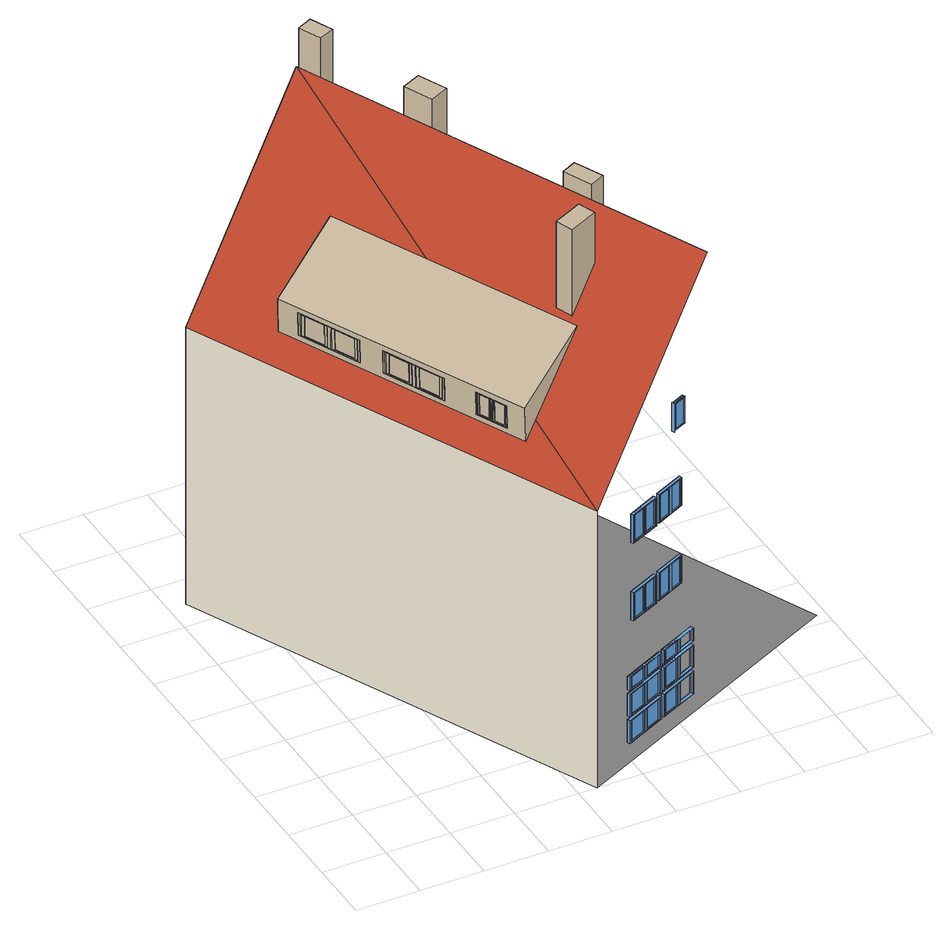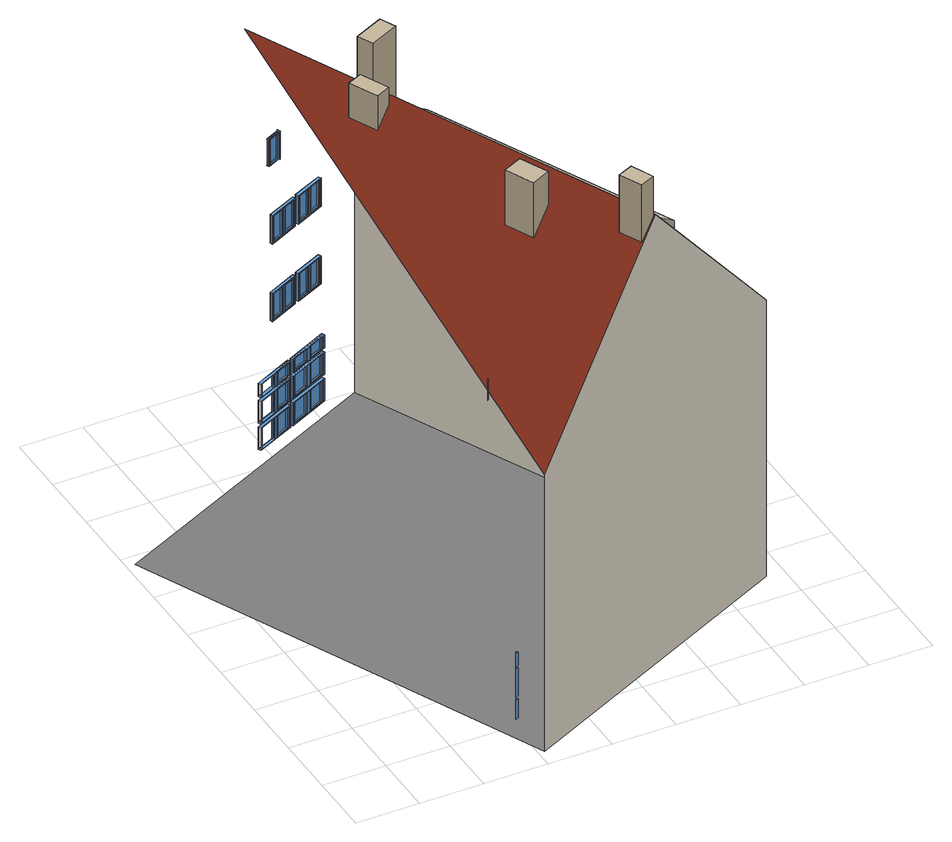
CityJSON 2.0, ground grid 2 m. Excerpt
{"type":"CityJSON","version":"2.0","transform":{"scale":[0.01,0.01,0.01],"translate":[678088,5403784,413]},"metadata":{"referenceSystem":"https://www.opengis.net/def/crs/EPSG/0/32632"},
"CityObjects":{
"building1":{"type":"Building","attributes":{"dataAvailable":"Sufficient","measuredHeight":16.65},"children":["building1-1","building1-2","building1-3","building1-4","building1-5"],"geometry":[{"type":"MultiSurface","lod":"3","boundaries":[[[0,1,2,3]],[[3,2,4]],[[5,6,7,8]],[[9,10,11,12]],[[13,14,15,16]],[[17,18,19,20]],[[21,22,23,24]],[[25,26,27,28]],[[29,30,31,32]],[[33,34,35,36]],[[37,38,39,40]],[[41,42,43,44]],[[45,46,47,48]],[[49,50,51,52]],[[53,54,55,56]],[[57,58,59,60]],[[61,62,63,64]],[[65,66,67,68]],[[69,70,71,72]],[[73,74,75,76]],[[77,78,79,80]],[[81,82,83,84]],[[20,19,85,86]],[[87,88,18,17]],[[24,23,89,90]],[[91,92,22,21]],[[28,27,93,94]],[[95,96,26,25]],[[87,17,20,86],[97,98,42,43]],[[91,21,24,90],[99,100,46,47]],[[95,25,28,94],[101,102,50,51]],[[44,43,97,103]],[[104,98,42,41]],[[48,47,99,105]],[[106,100,46,45]],[[52,51,101,107]],[[108,102,50,49]],[[109,31,30,110],[104,41,44,103]],[[111,35,34,112],[106,45,48,105]],[[113,39,38,114],[108,49,52,107]],[[103,104,41,44]],[[105,106,45,48]],[[107,108,49,52]],[[115,110,30,29]],[[32,31,109,116]],[[117,112,34,33]],[[36,35,111,118]],[[119,114,38,37]],[[40,39,113,120]],[[64,63,121,122]],[[123,124,62,61]],[[68,67,125,126]],[[127,128,66,65]],[[123,61,64,122],[129,130,78,79]],[[127,65,68,126],[131,132,82,83]],[[80,79,129,133]],[[134,130,78,77]],[[84,83,131,135]],[[136,132,82,81]],[[133,134,77,80]],[[135,136,81,84]],[[137,71,70,138],[134,77,80,133]],[[139,75,74,140],[136,81,84,135]],[[141,138,70,69]],[[72,71,137,142]],[[143,140,74,73]],[[76,75,139,144]],[[133,129,130,134]],[[135,131,132,136]],[[103,97,98,104]],[[105,99,100,106]],[[107,101,102,108]],[[121,124,123,122]],[[125,128,127,126]],[[142,137,138,141]],[[144,139,140,143]],[[145,146,124,121]],[[147,148,128,125]],[[149,53,56,150],[62,124,146,151,152,145,121,63]],[[153,57,60,154],[66,128,148,155,156,147,125,67]],[[85,88,87,86]],[[89,92,91,90]],[[93,96,95,94]],[[157,150,56,55]],[[54,53,149,158]],[[159,154,60,59]],[[58,57,153,160]],[[116,109,110,115]],[[118,111,112,117]],[[120,113,114,119]],[[158,54,55,157],[161,162,163,141,69,72,142,164]],[[160,58,59,159],[165,166,167,143,73,76,144,168]],[[164,142,141,163]],[[168,144,143,167]],[[146,145,169,170]],[[148,147,171,172]],[[173,174,88,85]],[[175,176,92,89]],[[177,178,96,93]],[[179,5,8,180],[18,88,174,181,182,173,85,19]],[[183,9,12,184],[22,92,176,185,186,175,89,23]],[[187,13,16,188],[26,96,178,189,190,177,93,27]],[[163,191,192,164]],[[167,193,194,168]],[[6,5,179,195]],[[196,180,8,7]],[[10,9,183,197]],[[198,184,12,11]],[[14,13,187,199]],[[200,188,16,15]],[[201,116,115,202]],[[203,118,117,204]],[[205,120,119,206]],[[195,6,7,196],[207,208,202,115,29,32,116,201]],[[197,10,11,198],[209,210,204,117,33,36,118,203]],[[199,14,15,200],[211,212,206,119,37,40,120,205]],[[174,173,213,214]],[[176,175,215,216]],[[178,177,217,218]],[[202,219,220,201]],[[204,221,222,203]],[[206,223,224,205]],[[225,226,227,228]],[[229,230,231,232]],[[233,234,235,236]],[[237,238,239,240]],[[241,242,243,244]],[[245,151,146,170]],[[246,155,148,172]],[[169,145,152,247]],[[171,147,156,248]],[[247,245,170,169],[249,250,227,226]],[[248,246,172,171],[251,252,231,230]],[[228,227,250,253]],[[232,231,252,254]],[[228,225,255,253]],[[232,229,256,254]],[[192,191,257,258],[228,225,255,253]],[[194,193,259,260],[232,229,256,254]],[[162,257,191,163]],[[164,192,258,161]],[[166,259,193,167]],[[168,194,260,165]],[[213,173,182,261]],[[262,181,174,214]],[[215,175,186,263]],[[264,185,176,216]],[[217,177,190,265]],[[266,189,178,218]],[[261,262,214,213],[267,268,235,234]],[[263,264,216,215],[269,270,239,238]],[[265,266,218,217],[271,272,243,242]],[[236,235,268,273]],[[240,239,270,274]],[[244,243,272,275]],[[220,219,276,277],[236,233,278,273]],[[222,221,279,280],[240,237,281,274]],[[224,223,282,283],[244,241,284,275]],[[236,233,278,273]],[[240,237,281,274]],[[244,241,284,275]],[[208,276,219,202]],[[210,279,221,204]],[[212,282,223,206]],[[201,220,277,207]],[[203,222,280,209]],[[205,224,283,211]],[[247,152,151,245]],[[248,156,155,246]],[[161,258,257,162]],[[165,260,259,166]],[[285,4,2]],[[150,157,158,149]],[[154,159,160,153]],[[286,287,288,289]],[[290,291,292,293]],[[294,295,296,297]],[[298,299,300,301]],[[261,182,181,262]],[[263,186,185,264]],[[265,190,189,266]],[[302,303,304,305]],[[306,307,308,309]],[[207,277,276,208]],[[209,280,279,210]],[[211,283,282,212]],[[310,311,312,313]],[[314,315,316,317]],[[180,196,195,179]],[[184,198,197,183]],[[188,200,199,187]],[[0,3,4,318,319]],[[320,321,322,323]],[[324,325,326,327]],[[328,329,330,331]],[[332,333,295,294]],[[334,335,299,298]],[[297,296,336,337]],[[301,300,338,339]],[[332,294,297,337],[340,341,311,312]],[[334,298,301,339],[342,343,315,316]],[[313,312,340,344]],[[345,341,311,310]],[[317,316,342,346]],[[347,343,315,314]],[[348,349,350,351]],[[352,353,354,355]],[[356,357,358,359]],[[344,345,310,313]],[[346,347,314,317]],[[360,304,303,361],[345,310,313,344]],[[362,308,307,363],[347,314,317,346]],[[364,361,303,302]],[[305,304,360,365]],[[366,363,307,306]],[[309,308,362,367]],[[368,369,370,371]],[[372,373,374,375]],[[376,377,378,379]],[[380,381,382,383]],[[384,385,386,387]],[[388,389,390,391]],[[344,340,341,345]],[[346,342,343,347]],[[336,333,332,337]],[[338,335,334,339]],[[365,360,361,364]],[[367,362,363,366]],[[392,393,333,336]],[[394,395,335,338]],[[396,286,289,397],[295,333,393,398,399,392,336,296]],[[400,290,293,401],[299,335,395,402,403,394,338,300]],[[404,397,289,288]],[[287,286,396,405]],[[406,401,293,292]],[[291,290,400,407]],[[408,365,364,409]],[[405,287,288,404],[410,411,409,364,302,305,365,408]],[[412,367,366,413]],[[407,291,292,406],[414,415,413,366,306,309,367,412]],[[393,392,416,417]],[[395,394,418,419]],[[409,420,421,408]],[[413,422,423,412]],[[351,350,424,425]],[[426,427,349,348]],[[355,354,428,429]],[[430,431,353,352]],[[359,358,432,433]],[[434,435,357,356]],[[426,348,351,425],[436,437,381,382]],[[430,352,355,429],[438,439,385,386]],[[434,356,359,433],[440,441,389,390]],[[383,382,436,442]],[[443,437,381,380]],[[387,386,438,444]],[[445,439,385,384]],[[391,390,440,446]],[[447,441,389,388]],[[448,370,369,449],[443,380,383,442]],[[450,374,373,451],[445,384,387,444]],[[452,378,377,453],[447,388,391,446]],[[442,443,380,383]],[[444,445,384,387]],[[446,447,388,391]],[[454,449,369,368]],[[455,451,373,372]],[[456,453,377,376]],[[371,370,448,457]],[[375,374,450,458]],[[379,378,452,459]],[[460,461,462,463]],[[464,465,466,467]],[[468,469,470,471]],[[472,473,474,475]],[[476,477,478,479]],[[480,398,393,417]],[[416,392,399,481]],[[482,402,395,419]],[[418,394,403,483]],[[481,480,417,416],[484,485,462,461]],[[483,482,419,418],[486,487,466,465]],[[463,462,485,488]],[[467,466,487,489]],[[463,460,490,488]],[[467,464,491,489]],[[421,420,492,493],[463,460,490,488]],[[423,422,494,495],[467,464,491,489]],[[411,492,420,409]],[[408,421,493,410]],[[415,494,422,413]],[[412,423,495,414]],[[442,436,437,443]],[[444,438,439,445]],[[446,440,441,447]],[[496,497,498,499]],[[424,427,426,425]],[[428,431,430,429]],[[432,435,434,433]],[[457,448,449,454]],[[458,450,451,455]],[[459,452,453,456]],[[500,320,323,501],[349,427,502,503,504,505,424,350]],[[505,502,427,424]],[[506,324,327,507],[353,431,508,509,510,511,428,354]],[[511,508,431,428]],[[512,328,331,513],[357,435,514,515,516,517,432,358]],[[517,514,435,432]],[[321,320,500,518]],[[519,501,323,322]],[[325,324,506,520]],[[521,507,327,326]],[[329,328,512,522]],[[523,513,331,330]],[[518,321,322,519],[524,525,526,454,368,371,457,527]],[[527,457,454,526]],[[520,325,326,521],[528,529,530,455,372,375,458,531]],[[531,458,455,530]],[[522,329,330,523],[532,533,534,456,376,379,459,535]],[[535,459,456,534]],[[502,505,536,537]],[[508,511,538,539]],[[514,517,540,541]],[[526,542,543,527]],[[530,544,545,531]],[[534,546,547,535]],[[548,549,473,472]],[[475,474,550,551]],[[548,472,475,551],[552,553,497,498]],[[554,553,497,496]],[[499,498,552,555]],[[555,554,496,499]],[[556,478,477,557],[554,496,499,555]],[[558,557,477,476]],[[479,478,556,559]],[[481,399,398,480]],[[483,403,402,482]],[[410,493,492,411]],[[414,495,494,415]],[[560,561,562,563]],[[564,565,566,567]],[[568,569,570,571]],[[397,404,405,396]],[[401,406,407,400]],[[555,552,553,554]],[[550,549,548,551]],[[572,1,0,319]],[[4,285,318]],[[573,574,575,576]],[[577,578,579,580]],[[581,582,583,584]],[[585,586,587,588]],[[589,590,591,592]],[[593,594,595,596]],[[597,598,599,600]]],"semantics":{"surfaces":[{"type":"WallSurface","klumMaterialClass":"Plaster","klumMaterialIndex":"I202","materialUncertainty":0.3},{"type":"RoofSurface","klumMaterialClass":"Ceramic","klumMaterialIndex":"D201","materialUncertainty":0.3},{"type":"Window","frameKlumMaterialClass":"Wood","frameKlumMaterialIndex":"L001","paneMaterialClass":"Glass"},{"type":"Window","@cityeditor:layer":"Unclassified.LoD3","frameKlumMaterialClass":"Wood","frameKlumMaterialIndex":"L101","paneMaterialClass":"Glass","frameMaterialUncertainty":0.5},{"type":"WallSurface"},{"type":"GroundSurface"}],"values":[0,1,2,2,2,2,2,2,2,2,2,2,2,2,3,3,3,3,3,3,3,3,2,2,2,2,2,2,2,2,2,2,2,2,2,2,2,2,2,2,2,2,2,2,2,2,2,2,2,3,3,3,3,3,3,3,3,3,3,3,3,3,3,3,3,3,3,3,3,2,2,2,3,3,3,3,3,3,3,3,2,2,2,3,3,3,3,2,2,2,3,3,3,3,3,3,2,2,2,2,2,2,3,3,2,2,2,2,2,2,2,2,2,2,2,2,2,2,2,2,2,2,3,3,2,2,2,3,3,3,3,3,3,3,3,3,3,3,3,3,3,3,3,2,2,2,2,2,2,2,2,2,2,2,2,2,2,2,2,2,2,2,2,2,2,2,2,3,3,3,3,1,3,3,3,3,3,3,2,2,2,3,3,2,2,2,3,3,2,2,2,4,2,2,2,3,3,3,3,3,3,3,3,3,3,2,2,2,3,3,3,3,3,3,3,3,2,2,2,2,2,2,3,3,3,3,3,3,3,3,3,3,3,3,3,3,3,3,3,3,3,3,3,3,2,2,2,2,2,2,2,2,2,2,2,2,2,2,2,2,2,2,2,2,2,2,2,2,2,2,2,3,3,3,3,3,3,3,3,3,3,3,3,3,3,3,3,3,3,3,3,3,2,2,2,3,2,2,2,2,2,2,2,2,2,2,2,2,2,2,2,2,2,2,2,2,2,2,2,2,2,2,2,2,2,2,3,3,3,3,3,3,3,3,3,3,3,3,3,2,2,2,3,3,3,3,5,1,3,2,2,2,2,2,2]}}]},
"building1-1":{"type":"BuildingInstallation","attributes":{"relationToConstruction":"outside"},"parents":["building1"],"geometry":[{"type":"MultiSurface","lod":"3","boundaries":[[[601,602,603]],[[604,605,606]],[[606,603,602,604],[607,608,609,610],[611,612,613,614],[615,616,617,618]],[[605,601,603,606]],[[619,620,621,622]],[[623,624,625,626]],[[627,628,629,630],[621,620,623,631,632,624,633,634]],[[612,611,614,613],[635,636,637,638,639,640,641,642]],[[638,643,644,639]],[[630,613,612,627]],[[645,646,647,648]],[[649,650,651,652]],[[653,634,633,654]],[[655,656,657,658]],[[628,611,614,629]],[[641,659,643,638]],[[633,620,619,654]],[[660,632,631,661]],[[649,662,663,652]],[[648,647,656,655]],[[658,657,646,645]],[[613,630,629,614]],[[625,624,632,660]],[[639,644,664,640]],[[637,665,666,642]],[[648,655,658,645]],[[642,641,638,637]],[[622,621,634,653]],[[640,664,659,641]],[[660,661,626,625],[667,651,650,668]],[[642,666,669,635]],[[635,669,670,636]],[[662,668,650,649]],[[611,628,627,612]],[[666,665,670,669],[649,662,663,652]],[[661,631,623,626]],[[619,622,653,654],[647,656,657,646]],[[659,664,644,643],[655,658,645,648]],[[624,623,620,633]],[[636,670,665,637]],[[671,672,673,674]],[[675,617,616,676]],[[673,677,678,674]],[[679,680,681,682]],[[683,684,685,686]],[[618,617,616,615],[687,688,689,682,690,691,679,692]],[[693,694,695,696]],[[697,698,699,700]],[[678,677,701,702]],[[703,675,676,704],[701,677,683,705,706,684,673,672]],[[704,615,618,703]],[[682,681,707,690]],[[696,708,709,693]],[[710,711,686,685],[712,699,698,713]],[[688,714,715,689]],[[690,707,716,691]],[[692,717,718,687]],[[702,701,672,671]],[[680,716,707,681],[708,709,693,696]],[[678,702,671,674],[695,719,720,694]],[[721,713,698,697]],[[615,704,676,616]],[[709,720,694,693]],[[689,715,717,692]],[[684,683,677,673]],[[691,716,680,679]],[[711,705,683,686]],[[617,675,703,618]],[[696,695,719,708]],[[710,706,705,711]],[[687,718,714,688]],[[708,719,720,709]],[[697,721,722,700]],[[692,679,682,689]],[[685,684,706,710]],[[717,715,714,718],[697,721,722,700]],[[723,724,725,726]],[[727,608,607,728]],[[729,730,731,732]],[[733,734,735,736]],[[737,738,739,740]],[[607,610,609,608],[741,742,743,729,732,744,745,746]],[[747,748,749,750]],[[751,752,753,754]],[[728,755,756,727],[753,752,747,757,758,748,739,738]],[[754,753,738,737]],[[749,748,758,759]],[[746,745,729,743]],[[760,757,747,750]],[[761,762,763,764],[723,765,766,726]],[[742,763,762,743]],[[732,731,767,744]],[[768,767,731,730],[769,770,733,736]],[[751,754,737,740],[735,771,772,734]],[[610,755,728,607]],[[748,747,752,739]],[[746,761,764,741]],[[743,762,761,746]],[[736,769,770,733]],[[608,727,756,609]],[[741,764,763,742]],[[744,767,768,745]],[[736,735,771,769]],[[770,772,734,733]],[[745,768,730,729]],[[723,765,766,726]],[[759,760,750,749],[773,725,724,774]],[[769,771,772,770]],[[755,610,609,756]],[[739,752,751,740]],[[765,774,724,723]],[[759,758,757,760]]]}]},
"building1-2":{"type":"BuildingInstallation","attributes":{"@cityeditor:layer":"Unclassified.LoD3","materialUncertainty":1,"relationToConstruction":"outside"},"parents":["building1"],"geometry":[{"type":"MultiSurface","lod":"3","boundaries":[[[775,776,777,778]],[[779,780,781,782]],[[782,775,778,779]],[[776,781,780,777]],[[776,775,782,781]]]}]},
"building1-3":{"type":"BuildingInstallation","attributes":{"@cityeditor:layer":"Unclassified.LoD3","materialUncertainty":1,"relationToConstruction":"outside"},"parents":["building1"],"geometry":[{"type":"MultiSurface","lod":"3","boundaries":[[[783,784,785,786]],[[787,788,785,784]],[[784,783,789,787]],[[789,790,788,787]],[[788,790,786,785]],[[783,786,790,789]]]}]},
"building1-4":{"type":"BuildingInstallation","attributes":{"@cityeditor:layer":"Unclassified.LoD3","materialUncertainty":1,"relationToConstruction":"outside"},"parents":["building1"],"geometry":[{"type":"MultiSurface","lod":"3","boundaries":[[[791,792,793,794]],[[795,796,793,792]],[[791,794,797,798]],[[792,791,798,795]],[[798,797,796,795]],[[796,797,794,793]]]}]},
"building1-5":{"type":"BuildingInstallation","attributes":{"@cityeditor:layer":"Unclassified.LoD3","materialUncertainty":1,"relationToConstruction":"outside"},"parents":["building1"],"geometry":[{"type":"MultiSurface","lod":"3","boundaries":[[[799,800,801,802]],[[803,804,801,800]],[[799,802,805,806]],[[800,799,806,803]],[[806,805,804,803]],[[804,805,802,801]]]}]}
},
"vertices":[
[55,1296,59],[659,1,59],[659,1,1001],[55,1296,1001],[518,1520,1591],[791,75,199],[796,66,199],[796,66,121],[791,75,121],[791,75,289],[796,66,289],[796,66,212],[791,75,212],[791,75,347],[796,66,347],[796,66,302],[791,75,302],[798,75,196],[797,77,196],[797,77,124],[798,75,124],[798,75,287],[797,77,287],[797,77,215],[798,75,215],[798,75,346],[797,77,346],[797,77,303],[798,75,303],[801,68,124],[800,71,124],[800,71,196],[801,68,196],[801,68,215],[800,71,215],[800,71,287],[801,68,287],[801,68,303],[800,71,303],[800,71,346],[801,68,346],[807,74,127],[805,79,127],[805,79,193],[807,74,193],[807,74,218],[805,79,218],[805,79,284],[807,74,284],[807,74,305],[805,79,305],[805,79,344],[807,74,344],[806,82,626],[811,73,626],[811,73,530],[806,82,530],[806,82,891],[811,73,891],[811,73,794],[806,82,794],[811,82,623],[810,84,623],[810,84,533],[811,82,533],[811,82,888],[810,84,888],[810,84,797],[811,82,797],[815,75,533],[814,77,533],[814,77,623],[815,75,623],[815,75,797],[814,77,797],[814,77,888],[815,75,888],[819,79,537],[816,84,537],[816,84,619],[819,79,619],[819,79,801],[816,84,801],[816,84,884],[819,79,884],[853,104,124],[854,102,124],[854,102,196],[853,104,196],[853,104,215],[854,102,215],[854,102,287],[853,104,287],[853,104,303],[854,102,303],[854,102,346],[853,104,346],[847,99,193],[847,99,127],[847,99,284],[847,99,218],[847,99,344],[847,99,305],[849,94,193],[849,94,127],[849,94,284],[849,94,218],[849,94,344],[849,94,305],[856,97,196],[856,97,124],[856,97,287],[856,97,215],[856,97,346],[856,97,303],[858,95,124],[858,95,196],[858,95,215],[858,95,287],[858,95,303],[858,95,346],[851,103,533],[852,101,533],[852,101,623],[851,103,623],[851,103,797],[852,101,797],[852,101,888],[851,103,888],[847,98,619],[847,98,537],[847,98,884],[847,98,801],[849,94,619],[849,94,537],[849,94,884],[849,94,801],[854,96,623],[854,96,533],[854,96,888],[854,96,797],[855,94,533],[855,94,623],[855,94,797],[855,94,888],[856,106,533],[856,106,623],[856,106,797],[856,106,888],[900,127,626],[900,127,530],[896,125,623],[896,125,533],[900,127,891],[900,127,794],[896,125,888],[896,125,797],[905,118,530],[905,118,626],[905,118,794],[905,118,891],[901,116,623],[901,116,533],[860,97,533],[860,97,623],[901,116,888],[901,116,797],[860,97,797],[860,97,888],[857,103,533],[857,103,623],[857,103,797],[857,103,888],[861,108,124],[861,108,196],[861,108,215],[861,108,287],[861,108,303],[861,108,346],[922,137,199],[922,137,121],[917,135,196],[917,135,124],[922,137,289],[922,137,212],[917,135,287],[917,135,215],[922,137,347],[922,137,302],[917,135,346],[917,135,303],[859,99,533],[859,99,623],[859,99,797],[859,99,888],[927,128,199],[927,128,121],[927,128,289],[927,128,212],[927,128,347],[927,128,302],[865,99,196],[865,99,124],[865,99,287],[865,99,215],[865,99,346],[865,99,303],[921,126,196],[921,126,124],[921,126,287],[921,126,215],[921,126,346],[921,126,303],[862,105,124],[862,105,196],[862,105,215],[862,105,287],[862,105,303],[862,105,346],[864,101,124],[864,101,196],[864,101,215],[864,101,287],[864,101,303],[864,101,346],[864,101,619],[862,106,619],[862,106,537],[864,101,537],[864,101,884],[862,106,884],[862,106,801],[864,101,801],[871,104,193],[869,109,193],[869,109,127],[871,104,127],[871,104,284],[869,109,284],[869,109,218],[871,104,218],[871,104,344],[869,109,344],[869,109,305],[871,104,305],[897,123,623],[897,123,888],[897,123,533],[897,123,797],[892,120,619],[892,120,537],[892,120,884],[892,120,801],[894,116,537],[894,116,801],[894,116,619],[894,116,884],[900,118,533],[900,118,623],[900,118,797],[900,118,888],[918,133,124],[918,133,196],[918,133,215],[918,133,287],[918,133,303],[918,133,346],[911,129,193],[911,129,127],[911,129,284],[911,129,218],[911,129,344],[911,129,305],[913,125,127],[913,125,218],[913,125,305],[920,128,124],[920,128,196],[913,125,193],[920,128,215],[920,128,287],[913,125,284],[920,128,303],[920,128,346],[913,125,344],[1116,219,1591],[913,133,626],[917,124,626],[917,124,530],[913,133,530],[913,133,891],[917,124,891],[917,124,794],[913,133,794],[918,132,623],[917,135,623],[917,135,533],[918,132,533],[918,132,888],[917,135,888],[917,135,797],[918,132,797],[921,126,533],[920,128,533],[920,128,623],[921,126,623],[921,126,797],[920,128,797],[920,128,888],[921,126,888],[925,130,537],[923,135,537],[923,135,619],[925,130,619],[925,130,801],[923,135,801],[923,135,884],[925,130,884],[980,1743,1001],[980,1743,59],[933,142,289],[937,133,289],[937,133,212],[933,142,212],[933,142,347],[937,133,347],[937,133,302],[933,142,302],[933,142,199],[937,133,199],[937,133,122],[933,142,122],[958,152,623],[957,154,623],[958,152,888],[957,154,888],[957,154,533],[958,152,533],[957,154,797],[958,152,797],[953,149,619],[953,149,537],[953,149,884],[953,149,801],[955,145,619],[955,145,537],[955,145,884],[955,145,801],[939,142,287],[938,145,287],[938,145,215],[939,142,215],[939,142,346],[938,145,346],[938,145,303],[939,142,303],[939,142,196],[938,145,196],[938,145,124],[939,142,124],[960,147,623],[960,147,533],[960,147,888],[960,147,797],[961,145,533],[961,145,623],[961,145,797],[961,145,888],[942,136,215],[941,138,215],[941,138,287],[942,136,287],[942,136,303],[941,138,303],[941,138,346],[942,136,346],[942,136,124],[941,138,124],[941,138,196],[942,136,196],[948,141,218],[945,146,218],[945,146,284],[948,141,284],[948,141,305],[945,146,305],[945,146,344],[948,141,344],[948,141,127],[945,146,127],[945,146,193],[948,141,193],[962,156,533],[962,156,623],[962,156,797],[962,156,888],[1007,178,626],[1007,178,530],[1003,176,623],[1003,176,533],[1007,178,891],[1007,178,794],[1003,176,888],[1003,176,797],[1011,169,530],[1011,169,626],[1011,169,794],[1011,169,891],[967,147,623],[967,147,533],[1007,167,623],[1007,167,533],[967,147,888],[967,147,797],[1007,167,888],[1007,167,797],[963,154,533],[963,154,623],[963,154,797],[963,154,888],[966,150,533],[966,150,623],[966,150,797],[966,150,888],[991,170,215],[992,168,215],[992,168,287],[991,170,287],[991,170,303],[992,168,303],[992,168,346],[991,170,346],[991,170,124],[992,168,124],[992,168,196],[991,170,196],[985,164,284],[985,164,218],[985,164,344],[985,164,305],[985,164,193],[985,164,127],[987,160,284],[987,160,218],[987,160,344],[987,160,305],[987,160,193],[987,160,127],[994,163,287],[994,163,215],[994,163,346],[994,163,303],[994,163,196],[994,163,124],[995,161,215],[995,161,303],[995,161,124],[995,161,287],[995,161,346],[995,161,196],[971,152,619],[969,157,619],[969,157,537],[971,152,537],[971,152,884],[969,157,884],[969,157,801],[971,152,801],[976,163,1161],[980,154,1161],[980,154,1064],[976,163,1064],[981,163,1158],[980,165,1158],[980,165,1067],[981,163,1067],[984,156,1067],[983,158,1067],[983,158,1158],[984,156,1158],[1004,174,623],[1004,174,533],[1004,174,888],[1004,174,797],[999,171,619],[999,171,537],[999,171,884],[999,171,801],[1001,167,537],[1001,167,801],[1001,167,619],[1001,167,884],[1006,169,533],[1006,169,623],[1006,169,797],[1006,169,888],[989,161,1071],[986,165,1071],[986,165,1154],[989,161,1154],[1055,201,289],[1055,201,212],[997,173,287],[1050,199,287],[1050,199,215],[997,173,215],[1055,201,347],[1055,201,302],[997,173,346],[1050,199,346],[1050,199,303],[997,173,303],[1055,201,199],[1055,201,122],[997,173,196],[1050,199,196],[1050,199,124],[997,173,124],[1060,192,289],[1060,192,212],[1060,192,347],[1060,192,302],[1060,192,199],[1060,192,122],[1055,189,287],[1055,189,215],[1002,164,215],[1002,164,287],[1055,189,346],[1055,189,303],[1002,164,303],[1002,164,346],[1055,189,196],[1055,189,124],[1002,164,124],[1002,164,196],[998,171,215],[998,171,287],[998,171,303],[998,171,346],[998,171,124],[998,171,196],[1001,166,215],[1001,166,287],[1001,166,303],[1001,166,346],[1001,166,124],[1001,166,196],[1022,182,1158],[1020,184,1158],[1020,184,1067],[1022,182,1067],[1016,179,1154],[1016,179,1071],[1018,175,1071],[1018,175,1154],[1024,178,1158],[1024,178,1067],[1025,175,1067],[1025,175,1158],[1007,170,284],[1005,174,284],[1005,174,218],[1007,170,218],[1007,170,344],[1005,174,344],[1005,174,305],[1007,170,305],[1007,170,193],[1005,174,193],[1005,174,127],[1007,170,127],[1572,437,59],[1021,1483,1177],[1019,1482,1177],[1019,1482,1103],[1021,1483,1103],[1018,1643,126],[1015,1642,126],[1015,1642,187],[1018,1643,187],[1018,1643,202],[1015,1642,202],[1015,1642,293],[1018,1643,293],[1018,1643,305],[1015,1642,305],[1015,1642,347],[1018,1643,347],[1013,1647,124],[1022,1651,124],[1022,1651,189],[1013,1647,189],[1013,1647,199],[1022,1651,199],[1022,1651,296],[1013,1647,296],[1013,1647,303],[1022,1651,303],[1022,1651,349],[1013,1647,349],
[432,1155,1344],[227,1074,1071],[224,1072,1185],[590,296,1073],[795,378,1346],[587,295,1187],[345,814,1168],[347,815,1089],[256,1010,1090],[254,1008,1169],[379,743,1168],[469,548,1167],[471,549,1089],[381,744,1089],[563,354,1090],[517,451,1090],[515,450,1169],[561,352,1168],[428,654,1166],[431,655,1166],[391,739,1166],[389,738,1166],[436,644,1166],[438,645,1092],[435,644,1092],[433,643,1165],[478,552,1168],[388,747,1168],[390,748,1090],[480,554,1089],[475,560,1165],[477,562,1091],[432,656,1092],[393,740,1092],[466,556,1165],[468,557,1091],[428,641,1091],[423,652,1091],[384,736,1092],[382,735,1166],[422,651,1165],[427,640,1165],[426,653,1091],[387,737,1092],[390,725,1162],[394,727,1163],[423,665,1162],[419,663,1162],[436,631,1095],[440,633,1095],[469,571,1095],[465,569,1094],[391,739,1092],[430,655,1092],[421,664,1095],[425,666,1095],[396,728,1095],[391,726,1095],[424,652,1165],[474,560,1091],[473,559,1165],[434,630,1162],[463,568,1162],[385,736,1166],[431,642,1091],[429,641,1165],[468,570,1162],[439,632,1162],[468,557,1165],[470,558,1091],[526,450,1093],[528,451,1093],[548,409,1093],[545,408,1093],[524,454,1169],[526,455,1090],[546,408,1166],[544,407,1166],[537,404,1166],[539,405,1166],[541,406,1092],[539,405,1092],[548,403,1166],[550,404,1093],[548,403,1092],[546,401,1166],[559,356,1166],[561,358,1092],[541,400,1092],[519,447,1092],[517,446,1166],[539,398,1166],[522,441,1163],[527,443,1163],[541,412,1163],[537,410,1163],[546,395,1096],[551,397,1096],[565,366,1096],[560,364,1095],[526,450,1167],[524,449,1167],[570,357,1169],[572,358,1090],[568,361,1166],[570,362,1092],[521,448,1093],[538,411,1096],[524,442,1096],[568,361,1092],[566,359,1166],[563,365,1163],[549,396,1163],[563,359,1092],[543,400,1092],[519,447,1166],[542,399,1166],[561,357,1166],[543,413,1096],[528,445,1096],[544,394,1163],[559,363,1163],[312,897,1095],[316,899,1095],[345,837,1095],[341,835,1095],[356,819,1089],[354,818,1168],[299,918,1092],[302,919,1092],[262,1003,1092],[260,1002,1092],[266,991,1163],[270,993,1163],[299,931,1163],[295,929,1163],[267,1005,1092],[269,1006,1092],[308,922,1092],[306,921,1092],[342,822,1165],[344,823,1091],[304,907,1092],[258,1001,1166],[297,917,1166],[302,906,1166],[312,910,1166],[314,911,1092],[311,910,1092],[309,909,1166],[304,920,1166],[306,921,1166],[267,1005,1166],[265,1004,1166],[264,1013,1169],[266,1014,1090],[351,826,1166],[353,827,1092],[350,826,1092],[348,825,1166],[305,907,1166],[307,908,1092],[346,824,1092],[344,823,1165],[310,896,1162],[339,834,1162],[261,1002,1166],[300,918,1166],[296,930,1095],[267,992,1095],[301,932,1095],[272,994,1096],[343,836,1162],[314,898,1163],
[777,471,1648],[871,515,1648],[871,515,1476],[777,471,1355],[799,418,1353],[893,462,1474],[893,462,1646],[799,418,1646],
[571,1539,1722],[604,1468,1722],[604,1468,1526],[571,1539,1526],[556,1447,1722],[556,1447,1586],[524,1518,1722],[524,1518,1586],
[771,1279,1630],[813,1188,1630],[813,1188,1442],[771,1279,1442],[753,1160,1630],[753,1160,1518],[711,1251,1518],[711,1251,1630],
[963,716,1629],[1005,625,1629],[1005,625,1512],[963,716,1512],[958,603,1629],[958,603,1571],[916,694,1571],[916,694,1629]
]}
